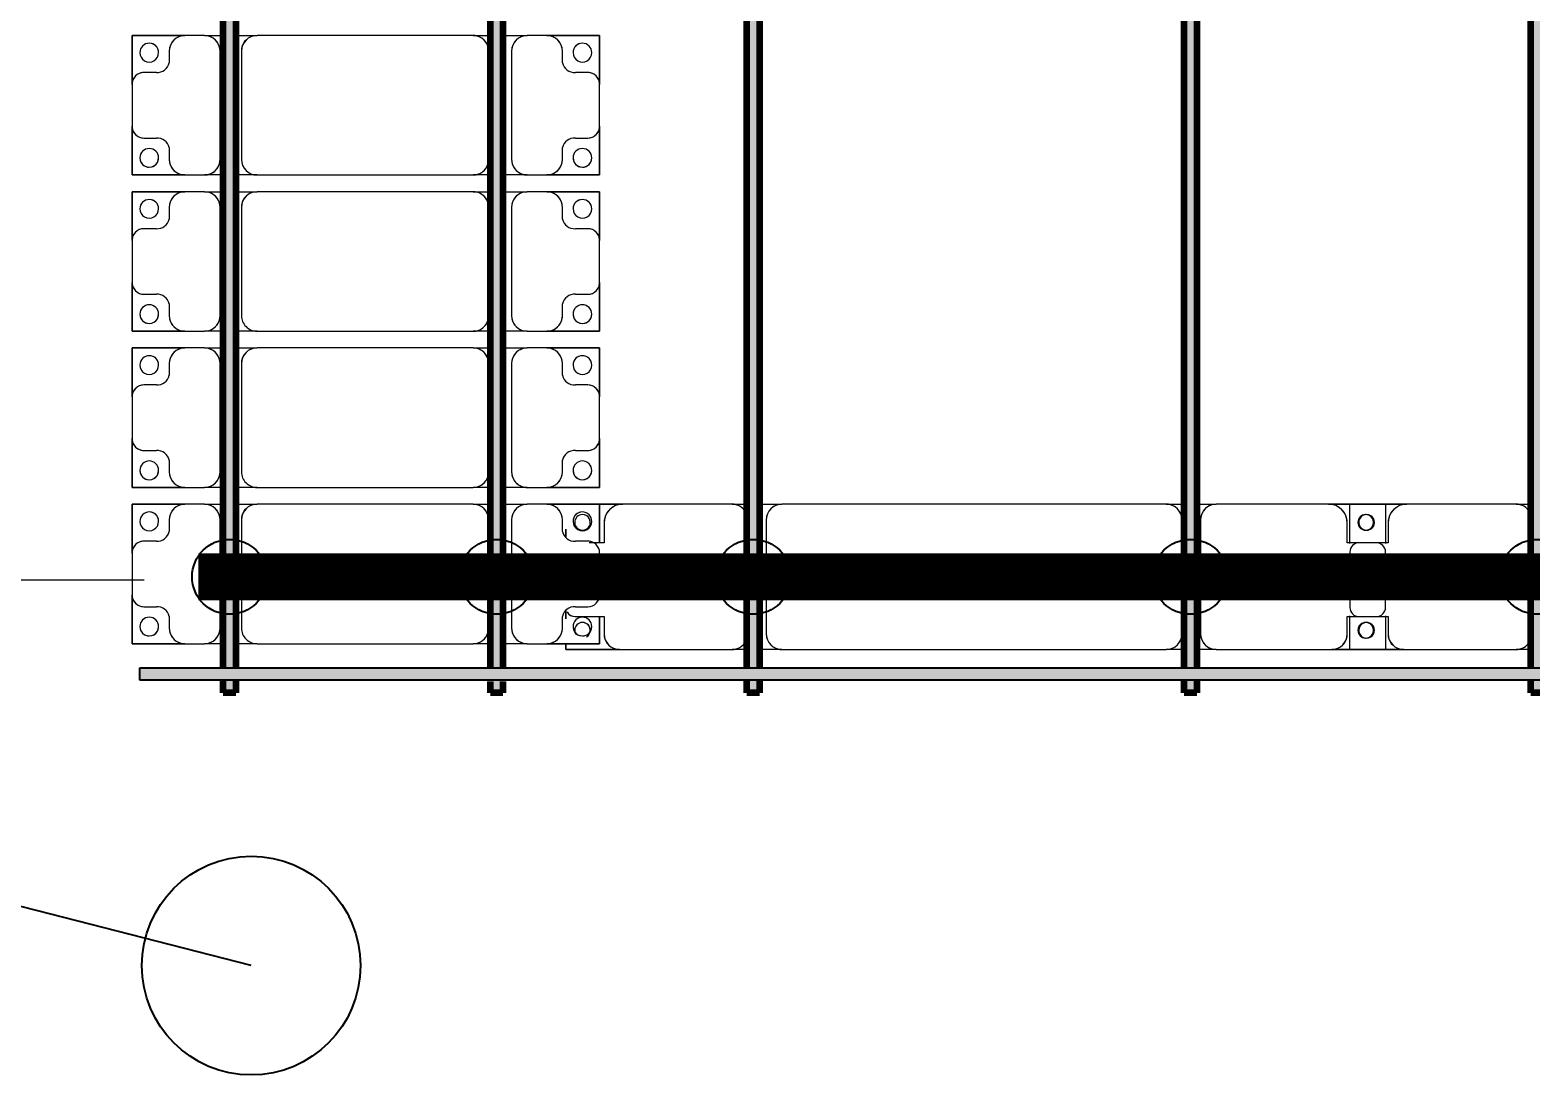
# Model space of a CAD drawing. Header units: millimetres. Extents: x -268744 to 115753, y -96240 to -10461.
# Drawn here: x -257059 to -252254, y -71910 to -68566 of the extents above; entities that cross this region are included whole.
import ezdxf

# ---------------------------------------------------------------- set-up
doc = ezdxf.new("R2010")
doc.units = ezdxf.units.MM
for name, color, linetype, lineweight in [('A-ANNO-DIMS', 211, 'Continuous', 9), ('A-ANNO-DIMS-900', 211, 'Continuous', 9), ('A-GENM', 13, 'Continuous', 9), ('S-BEAM', 12, 'Continuous', 9)]:
    doc.layers.add(name, color=color, linetype=linetype, lineweight=lineweight)
for name, color, linetype in [('GC-BICH NEO', 6, 'Continuous'), ('GC-DAY NEO', 5, 'Continuous'), ('GC-HOP 40x60 GIA CUONG', 1, 'Continuous')]:
    doc.layers.add(name, color=color, linetype=linetype)
doc.styles.add('Trebuchet MS', font='trebuc.ttf', dxfattribs={"width": 0.8, "height": 2700})
doc.dimstyles.new('Arc_Length_-_3mm_Trebuchet_MS', dxfattribs={"dimscale": 304.8, "dimtxt": 2783.567448, "dimasz": 2.952756, "dimexe": 4.429134, "dimexo": 4.429134, "dimgap": 0.885827, "dimtad": 1, "dimdec": 0, "dimrnd": 10, "dimzin": 0, "dimdsep": 46, "dimtxsty": 'Trebuchet MS', "dimblk1": 'OBLIQUE', "dimblk2": 'OBLIQUE', "dimsah": 1, "dimcen": 0.09, "dimdle": 2.952756, "dimazin": 0, "dimtfac": 1, "dimtdec": 4, "dimtix": 1, "dimtmove": 0, "dimatfit": 3, "dimfxl": 1, "dimtvp": 1, "dimtolj": 1, "dimtzin": 0, "dimarcsym": 2})

# ---------------------------------------------------------------- blocks, each defined once
blk = doc.blocks.new('Dai phaodi lai - DẢI PHAO ĐI LẠI-102111-KHUNG KẾT CẤU BÈ PIN 1')
at = {"layer": 'A-GENM', "color": 7}
for p, q in [((48276.8, 748.4), (48433.1, 748.4)), ((48276.8, 579.3), (48276.8, 748.4)), ((48276.8, 748.4), (48276.8, 579.3)), ((48433.1, 748.4), (48276.8, 748.4)), ((48566.9, 748.4), (48433.1, 748.4)), ((48566.9, 748.4), (48723.2, 748.4)), ((48723.2, 748.4), (48566.9, 748.4)), ((48723.2, 748.4), (48723.2, 579.3)), ((48723.2, 579.3), (48723.2, 748.4)), ((48776.8, 748.4), (48933.1, 748.4)), ((48776.8, 579.3), (48776.8, 748.4)), ((48776.8, 748.4), (48776.8, 579.3)), ((48933.1, 748.4), (48776.8, 748.4)), ((49066.9, 748.4), (48933.1, 748.4)), ((49066.9, 748.4), (49223.2, 748.4)), ((49223.2, 748.4), (49066.9, 748.4)), ((49223.2, 748.4), (49223.2, 579.3)), ((49223.2, 579.3), (49223.2, 748.4)), ((49276.8, 748.4), (49433.1, 748.4)), ((49276.8, 579.3), (49276.8, 748.4)), ((49276.8, 748.4), (49276.8, 579.3)), ((49433.1, 748.4), (49276.8, 748.4)), ((49566.9, 748.4), (49433.1, 748.4)), ((49566.9, 748.4), (49723.2, 748.4)), ((49723.2, 748.4), (49566.9, 748.4)), ((49723.2, 748.4), (49723.2, 579.3)), ((49723.2, 579.3), (49723.2, 748.4)), ((49776.8, 748.4), (49900.1, 748.4)), ((49776.8, 579.3), (49776.8, 748.4)), ((49776.8, 748.4), (49776.8, 579.3)), ((49900.1, 748.4), (49776.8, 748.4)), ((50066.9, 748.4), (49933.1, 748.4)), ((50136.6, 748.4), (50223.2, 748.4)), ((50223.2, 748.4), (50136.6, 748.4)), ((50223.2, 748.4), (50223.2, 579.3)), ((50223.2, 579.3), (50223.2, 748.4)), ((48395.1, 710.4), (48395.1, 670.7)), ((48604.9, 670.7), (48604.9, 710.4)), ((48895.1, 710.4), (48895.1, 670.7)), ((49104.9, 670.7), (49104.9, 710.4)), ((49395.1, 710.4), (49395.1, 670.7)), ((49604.9, 670.7), (49604.9, 710.4)), ((49895.1, 710.4), (49895.1, 670.7)), ((50104.9, 670.7), (50104.9, 710.4)), ((48364.3, 629.3), (48326.8, 629.3)), ((48673.2, 629.3), (48635.7, 629.3)), ((48864.3, 629.3), (48826.8, 629.3)), ((49173.2, 629.3), (49135.7, 629.3)), ((49364.3, 629.3), (49326.8, 629.3)), ((49673.2, 629.3), (49635.7, 629.3)), ((49864.3, 629.3), (49826.8, 629.3)), ((50173.2, 629.3), (50135.7, 629.3)), ((48276.8, 579.3), (48276.8, 516.7)), ((48723.2, 516.7), (48723.2, 579.3)), ((48776.8, 579.3), (48776.8, 516.7)), ((49223.2, 516.7), (49223.2, 579.3)), ((49276.8, 579.3), (49276.8, 516.7)), ((49723.2, 516.7), (49723.2, 579.3)), ((49776.8, 579.3), (49776.8, 516.7)), ((50223.2, 516.7), (50223.2, 579.3)), ((48276.8, 438.7), (48276.8, 516.7)), ((48276.8, 438.7), (48276.8, 516.7)), ((48723.2, 516.7), (48723.2, 438.7)), ((48723.2, 516.7), (48723.2, 438.7)), ((48776.8, 438.7), (48776.8, 516.7)), ((48776.8, 438.7), (48776.8, 516.7)), ((49223.2, 516.7), (49223.2, 438.7)), ((49223.2, 516.7), (49223.2, 438.7)), ((49276.8, 438.7), (49276.8, 516.7)), ((49276.8, 438.7), (49276.8, 516.7)), ((49723.2, 516.7), (49723.2, 438.7)), ((49723.2, 516.7), (49723.2, 438.7)), ((49776.8, 438.7), (49776.8, 516.7)), ((49776.8, 438.7), (49776.8, 516.7)), ((50223.2, 516.7), (50223.2, 438.7)), ((50223.2, 516.7), (50223.2, 438.7)), ((48326.8, 466.7), (48673.2, 466.7)), ((48826.8, 466.7), (49173.2, 466.7)), ((49326.8, 466.7), (49673.2, 466.7)), ((49826.8, 466.7), (50173.2, 466.7)), ((48276.8, 343.3), (48276.8, 398.7)), ((48276.8, 343.3), (48276.8, 398.7)), ((48673.2, 393.3), (48326.8, 393.3)), ((48723.2, 398.7), (48723.2, 343.3)), ((48723.2, 398.7), (48723.2, 343.3)), ((48776.8, 343.3), (48776.8, 398.7)), ((48776.8, 343.3), (48776.8, 398.7)), ((49173.2, 393.3), (48826.8, 393.3)), ((49223.2, 398.7), (49223.2, 343.3)), ((49223.2, 398.7), (49223.2, 343.3)), ((49276.8, 343.3), (49276.8, 398.7)), ((49276.8, 343.3), (49276.8, 398.7)), ((49673.2, 393.3), (49326.8, 393.3)), ((49723.2, 398.7), (49723.2, 343.3)), ((49723.2, 398.7), (49723.2, 343.3)), ((49776.8, 343.3), (49776.8, 398.7)), ((49776.8, 343.3), (49776.8, 398.7)), ((50173.2, 393.3), (49826.8, 393.3)), ((50223.2, 398.7), (50223.2, 343.3)), ((50223.2, 398.7), (50223.2, 343.3)), ((48276.8, 343.3), (48276.8, -348.3)), ((48723.2, -348.3), (48723.2, 343.3)), ((48776.8, 343.3), (48776.8, -348.3)), ((49223.2, -348.3), (49223.2, 343.3)), ((49276.8, 343.3), (49276.8, -348.3)), ((49723.2, -348.3), (49723.2, 343.3)), ((49776.8, 343.3), (49776.8, -348.3)), ((50223.2, -348.3), (50223.2, 343.3)), ((48276.8, -416.3), (48276.8, -348.3)), ((48276.8, -416.3), (48276.8, -348.3)), ((48723.2, -348.3), (48723.2, -416.3)), ((48723.2, -348.3), (48723.2, -416.3)), ((48776.8, -416.3), (48776.8, -348.3)), ((48776.8, -416.3), (48776.8, -348.3)), ((49223.2, -348.3), (49223.2, -416.3)), ((49223.2, -348.3), (49223.2, -416.3)), ((49276.8, -416.3), (49276.8, -348.3)), ((49276.8, -416.3), (49276.8, -348.3)), ((49723.2, -348.3), (49723.2, -416.3)), ((49723.2, -348.3), (49723.2, -416.3)), ((49776.8, -416.3), (49776.8, -348.3)), ((49776.8, -416.3), (49776.8, -348.3)), ((50223.2, -348.3), (50223.2, -416.3)), ((50223.2, -348.3), (50223.2, -416.3)), ((48326.8, -398.3), (48673.2, -398.3)), ((48826.8, -398.3), (49173.2, -398.3)), ((49326.8, -398.3), (49673.2, -398.3)), ((49826.8, -398.3), (50173.2, -398.3)), ((48276.8, -516.7), (48276.8, -456.3)), ((48276.8, -516.7), (48276.8, -456.3)), ((48673.2, -466.7), (48326.8, -466.7)), ((48723.2, -456.3), (48723.2, -516.7)), ((48723.2, -456.3), (48723.2, -516.7)), ((48776.8, -516.7), (48776.8, -456.3)), ((48776.8, -516.7), (48776.8, -456.3)), ((49173.2, -466.7), (48826.8, -466.7)), ((49223.2, -456.3), (49223.2, -516.7)), ((49223.2, -456.3), (49223.2, -516.7)), ((49276.8, -516.7), (49276.8, -456.3)), ((49276.8, -516.7), (49276.8, -456.3)), ((49673.2, -466.7), (49326.8, -466.7)), ((49723.2, -456.3), (49723.2, -516.7)), ((49723.2, -456.3), (49723.2, -516.7)), ((49776.8, -516.7), (49776.8, -456.3)), ((49776.8, -516.7), (49776.8, -456.3)), ((50173.2, -466.7), (49826.8, -466.7)), ((50223.2, -456.3), (50223.2, -516.7)), ((50223.2, -456.3), (50223.2, -516.7)), ((48276.8, -516.7), (48276.8, -579.3)), ((48723.2, -579.3), (48723.2, -516.7)), ((48776.8, -516.7), (48776.8, -579.3)), ((49223.2, -579.3), (49223.2, -516.7)), ((49276.8, -516.7), (49276.8, -579.3)), ((49723.2, -579.3), (49723.2, -516.7)), ((49776.8, -516.7), (49776.8, -579.3)), ((50223.2, -579.3), (50223.2, -516.7)), ((48276.8, -748.4), (48276.8, -579.3)), ((48276.8, -579.3), (48276.8, -748.4)), ((48723.2, -579.3), (48723.2, -748.4)), ((48723.2, -748.4), (48723.2, -579.3)), ((48776.8, -748.4), (48776.8, -579.3)), ((48776.8, -579.3), (48776.8, -748.4)), ((49223.2, -579.3), (49223.2, -748.4)), ((49223.2, -748.4), (49223.2, -579.3)), ((49276.8, -748.4), (49276.8, -579.3)), ((49276.8, -579.3), (49276.8, -748.4)), ((49723.2, -579.3), (49723.2, -748.4)), ((49723.2, -748.4), (49723.2, -579.3)), ((49776.8, -748.4), (49776.8, -579.3)), ((49776.8, -579.3), (49776.8, -748.4)), ((50223.2, -579.3), (50223.2, -748.4)), ((50223.2, -748.4), (50223.2, -579.3)), ((48326.8, -629.3), (48364.3, -629.3)), ((48395.1, -670.7), (48395.1, -710.4)), ((48604.9, -710.4), (48604.9, -670.7)), ((48635.7, -629.3), (48673.2, -629.3)), ((48826.8, -629.3), (48864.3, -629.3)), ((48895.1, -670.7), (48895.1, -710.4)), ((49104.9, -710.4), (49104.9, -670.7)), ((49135.7, -629.3), (49173.2, -629.3)), ((49326.8, -629.3), (49364.3, -629.3)), ((49395.1, -670.7), (49395.1, -710.4)), ((49604.9, -710.4), (49604.9, -670.7)), ((49635.7, -629.3), (49673.2, -629.3)), ((49826.8, -629.3), (49864.3, -629.3)), ((49895.1, -670.7), (49895.1, -710.4)), ((50104.9, -710.4), (50104.9, -670.7)), ((50135.7, -629.3), (50173.2, -629.3)), ((48433.1, -748.4), (48276.8, -748.4)), ((48276.8, -748.4), (48433.1, -748.4)), ((48433.1, -748.4), (48566.9, -748.4)), ((48723.2, -748.4), (48566.9, -748.4)), ((48566.9, -748.4), (48723.2, -748.4)), ((48933.1, -748.4), (48776.8, -748.4)), ((48776.8, -748.4), (48933.1, -748.4)), ((48933.1, -748.4), (49066.9, -748.4)), ((49223.2, -748.4), (49066.9, -748.4)), ((49066.9, -748.4), (49223.2, -748.4)), ((49433.1, -748.4), (49276.8, -748.4)), ((49276.8, -748.4), (49433.1, -748.4)), ((49433.1, -748.4), (49566.9, -748.4)), ((49723.2, -748.4), (49566.9, -748.4)), ((49566.9, -748.4), (49723.2, -748.4)), ((49933.1, -748.4), (49776.8, -748.4)), ((49776.8, -748.4), (49933.1, -748.4)), ((49933.1, -748.4), (50066.9, -748.4)), ((50223.2, -748.4), (50066.9, -748.4)), ((50066.9, -748.4), (50223.2, -748.4))]:
    blk.add_line(p, q, dxfattribs=at)
for centre, radius, start, end in [((48331.6, 693.3), 30, 90, 270), ((48331.6, 693.3), 30, 90, 180), ((48331.6, 693.3), 30, 270, 90), ((48331.6, 693.3), 30, 270, 90), ((48433.1, 710.4), 38, 90, 180), ((48433.1, 710.4), 38, 90, 180), ((48433.1, 710.4), 38, 120, 180), ((48433.1, 710.4), 38, 120, 180), ((48433.1, 710.4), 38, 90, 105), ((48433.1, 710.4), 38, 90, 105), ((48566.9, 710.4), 38, 0, 90), ((48566.9, 710.4), 38, 75, 90), ((48566.9, 710.4), 38, 0, 90), ((48566.9, 710.4), 38, 75, 90), ((48566.9, 710.4), 38, 0, 60), ((48566.9, 710.4), 38, 0, 60), ((48668.4, 693.3), 30, 90, 270), ((48668.4, 693.3), 30, 90, 270), ((48668.4, 693.3), 30, 270, 90), ((48668.4, 693.3), 30, 0, 90), ((48831.6, 693.3), 30, 90, 270), ((48831.6, 693.3), 30, 90, 180), ((48831.6, 693.3), 30, 270, 90), ((48831.6, 693.3), 30, 270, 90), ((48933.1, 710.4), 38, 90, 180), ((48933.1, 710.4), 38, 90, 180), ((48933.1, 710.4), 38, 120, 180), ((48933.1, 710.4), 38, 120, 180), ((48933.1, 710.4), 38, 90, 105), ((48933.1, 710.4), 38, 90, 105), ((49066.9, 710.4), 38, 0, 90), ((49066.9, 710.4), 38, 75, 90), ((49066.9, 710.4), 38, 0, 90), ((49066.9, 710.4), 38, 75, 90), ((49066.9, 710.4), 38, 0, 60), ((49066.9, 710.4), 38, 0, 60), ((49168.4, 693.3), 30, 90, 270), ((49168.4, 693.3), 30, 90, 270), ((49168.4, 693.3), 30, 270, 90), ((49168.4, 693.3), 30, 0, 90), ((49331.6, 693.3), 30, 90, 270), ((49331.6, 693.3), 30, 90, 180), ((49331.6, 693.3), 30, 270, 90), ((49331.6, 693.3), 30, 270, 90), ((49433.1, 710.4), 38, 90, 180), ((49433.1, 710.4), 38, 90, 180), ((49433.1, 710.4), 38, 120, 180), ((49433.1, 710.4), 38, 120, 180), ((49433.1, 710.4), 38, 90, 105), ((49433.1, 710.4), 38, 90, 105), ((49566.9, 710.4), 38, 0, 90), ((49566.9, 710.4), 38, 75, 90), ((49566.9, 710.4), 38, 0, 90), ((49566.9, 710.4), 38, 75, 90), ((49566.9, 710.4), 38, 0, 60), ((49566.9, 710.4), 38, 0, 60), ((49668.4, 693.3), 30, 90, 270), ((49668.4, 693.3), 30, 90, 270), ((49668.4, 693.3), 30, 270, 90), ((49668.4, 693.3), 30, 0, 90), ((49831.6, 693.3), 30, 90, 270), ((49831.6, 693.3), 30, 90, 180), ((49831.6, 693.3), 30, 270, 90), ((49831.6, 693.3), 30, 270, 90), ((49933.1, 710.4), 38, 90, 180), ((49933.1, 710.4), 38, 150, 180), ((49933.1, 710.4), 38, 150, 180), ((50066.9, 710.4), 38, 0, 90), ((50168.4, 693.3), 30, 90, 270), ((50168.4, 693.3), 30, 90, 270), ((50168.4, 693.3), 30, 270, 90), ((50168.4, 693.3), 30, 0, 90), ((48331.6, 693.3), 30, 195, 270), ((48668.4, 693.3), 30, 270, 345), ((48831.6, 693.3), 30, 195, 270), ((49168.4, 693.3), 30, 270, 345), ((49331.6, 693.3), 30, 195, 270), ((49668.4, 693.3), 30, 270, 345), ((49831.6, 693.3), 30, 195, 270), ((50168.4, 693.3), 30, 270, 345), ((48326.8, 579.3), 50, 90, 180), ((48326.8, 579.3), 50, 90, 165), ((48355.2, 668.2), 40, 283.1885, 3.5081), ((48644.8, 668.2), 40, 176.4919, 256.8115), ((48673.2, 579.3), 50, 0, 90), ((48673.2, 579.3), 50, 15, 90), ((48826.8, 579.3), 50, 90, 180), ((48826.8, 579.3), 50, 90, 165), ((48855.2, 668.2), 40, 283.1885, 3.5081), ((49144.8, 668.2), 40, 176.4919, 256.8115), ((49173.2, 579.3), 50, 360, 90), ((49173.2, 579.3), 50, 15, 90), ((49326.8, 579.3), 50, 90, 180), ((49326.8, 579.3), 50, 90, 165), ((49355.2, 668.2), 40, 283.1885, 3.5081), ((49644.8, 668.2), 40, 176.4919, 256.8115), ((49673.2, 579.3), 50, 0, 90), ((49673.2, 579.3), 50, 15, 90), ((49826.8, 579.3), 50, 90, 180), ((49826.8, 579.3), 50, 90, 165), ((49855.2, 668.2), 40, 283.1885, 3.5081), ((50144.8, 668.2), 40, 176.4919, 256.8115), ((50173.2, 579.3), 50, 0, 90), ((50173.2, 579.3), 50, 15, 90), ((48326.8, 516.7), 50, 180, 270), ((48326.8, 516.7), 50, 195, 270), ((48673.2, 516.7), 50, 270, 0), ((48673.2, 516.7), 50, 270, 345), ((48826.8, 516.7), 50, 180, 270), ((48826.8, 516.7), 50, 195, 270), ((49173.2, 516.7), 50, 270, 360), ((49173.2, 516.7), 50, 270, 345), ((49326.8, 516.7), 50, 180, 270), ((49326.8, 516.7), 50, 195, 270), ((49673.2, 516.7), 50, 270, 0), ((49673.2, 516.7), 50, 270, 345), ((49826.8, 516.7), 50, 180, 270), ((49826.8, 516.7), 50, 195, 270), ((50173.2, 516.7), 50, 270, 0), ((50173.2, 516.7), 50, 270, 345), ((48326.8, 343.3), 50, 90, 180), ((48326.8, 343.3), 50, 105, 135), ((48673.2, 343.3), 50, 360, 90), ((48673.2, 343.3), 50, 360, 75), ((48826.8, 343.3), 50, 90, 180), ((48826.8, 343.3), 50, 105, 135), ((49173.2, 343.3), 50, 360, 90), ((49173.2, 343.3), 50, 360, 75), ((49326.8, 343.3), 50, 90, 180), ((49326.8, 343.3), 50, 105, 135), ((49673.2, 343.3), 50, 0, 90), ((49673.2, 343.3), 50, 0, 75), ((49826.8, 343.3), 50, 90, 180), ((49826.8, 343.3), 50, 105, 135), ((50173.2, 343.3), 50, 360, 90), ((50173.2, 343.3), 50, 360, 75), ((48326.8, 343.3), 50, 150, 180), ((48826.8, 343.3), 50, 150, 180), ((49326.8, 343.3), 50, 150, 180), ((49826.8, 343.3), 50, 150, 180), ((48326.8, -348.3), 50, 180, 270), ((48326.8, -348.3), 50, 195, 270), ((48673.2, -348.3), 50, 270, 360), ((48673.2, -348.3), 50, 270, 360), ((48826.8, -348.3), 50, 180, 270), ((48826.8, -348.3), 50, 195, 270), ((49173.2, -348.3), 50, 270, 0), ((49173.2, -348.3), 50, 270, 0), ((49326.8, -348.3), 50, 180, 270), ((49326.8, -348.3), 50, 195, 270), ((49673.2, -348.3), 50, 270, 0), ((49673.2, -348.3), 50, 270, 0), ((49826.8, -348.3), 50, 180, 270), ((49826.8, -348.3), 50, 195, 270), ((50173.2, -348.3), 50, 270, 0), ((50173.2, -348.3), 50, 270, 0), ((48326.8, -516.7), 50, 90, 180), ((48326.8, -516.7), 50, 90, 165), ((48673.2, -516.7), 50, 360, 90), ((48673.2, -516.7), 50, 15, 90), ((48826.8, -516.7), 50, 90, 180), ((48826.8, -516.7), 50, 90, 165), ((49173.2, -516.7), 50, 0, 90), ((49173.2, -516.7), 50, 15, 90), ((49326.8, -516.7), 50, 90, 180), ((49326.8, -516.7), 50, 90, 165), ((49673.2, -516.7), 50, 0, 90), ((49673.2, -516.7), 50, 15, 90), ((49826.8, -516.7), 50, 90, 180), ((49826.8, -516.7), 50, 90, 165), ((50173.2, -516.7), 50, 0, 90), ((50173.2, -516.7), 50, 15, 90), ((48326.8, -579.3), 50, 180, 270), ((48326.8, -579.3), 50, 195, 270), ((48673.2, -579.3), 50, 270, 360), ((48673.2, -579.3), 50, 270, 345), ((48826.8, -579.3), 50, 180, 270), ((48826.8, -579.3), 50, 195, 270), ((49173.2, -579.3), 50, 270, 360), ((49173.2, -579.3), 50, 270, 345), ((49326.8, -579.3), 50, 180, 270), ((49326.8, -579.3), 50, 195, 270), ((49673.2, -579.3), 50, 270, 360), ((49673.2, -579.3), 50, 270, 345), ((49826.8, -579.3), 50, 180, 270), ((49826.8, -579.3), 50, 195, 270), ((50173.2, -579.3), 50, 270, 0), ((50173.2, -579.3), 50, 270, 345), ((48331.6, -693.3), 30, 90, 270), ((48331.6, -693.3), 30, 90, 165), ((48331.6, -693.3), 30, 270, 90), ((48331.6, -693.3), 30, 270, 90), ((48355.2, -668.2), 40, 356.4919, 76.8115), ((48644.8, -668.2), 40, 103.1885, 183.5081), ((48668.4, -693.3), 30, 90, 270), ((48668.4, -693.3), 30, 90, 270), ((48668.4, -693.3), 30, 270, 90), ((48668.4, -693.3), 30, 15, 90), ((48831.6, -693.3), 30, 90, 270), ((48831.6, -693.3), 30, 90, 165), ((48831.6, -693.3), 30, 270, 90), ((48831.6, -693.3), 30, 270, 90), ((48855.2, -668.2), 40, 356.4919, 76.8115), ((49144.8, -668.2), 40, 103.1885, 183.5081), ((49168.4, -693.3), 30, 90, 270), ((49168.4, -693.3), 30, 90, 270), ((49168.4, -693.3), 30, 270, 90), ((49168.4, -693.3), 30, 15, 90), ((49331.6, -693.3), 30, 90, 270), ((49331.6, -693.3), 30, 90, 165), ((49331.6, -693.3), 30, 270, 90), ((49331.6, -693.3), 30, 270, 90), ((49355.2, -668.2), 40, 356.4919, 76.8115), ((49644.8, -668.2), 40, 103.1885, 183.5081), ((49668.4, -693.3), 30, 90, 270), ((49668.4, -693.3), 30, 90, 270), ((49668.4, -693.3), 30, 270, 90), ((49668.4, -693.3), 30, 15, 90), ((49831.6, -693.3), 30, 90, 270), ((49831.6, -693.3), 30, 90, 165), ((49831.6, -693.3), 30, 270, 90), ((49831.6, -693.3), 30, 270, 90), ((49855.2, -668.2), 40, 356.4919, 76.8115), ((50144.8, -668.2), 40, 103.1885, 183.5081), ((50168.4, -693.3), 30, 90, 270), ((50168.4, -693.3), 30, 90, 270), ((50168.4, -693.3), 30, 270, 90), ((50168.4, -693.3), 30, 15, 90), ((48331.6, -693.3), 30, 180, 270), ((48433.1, -710.4), 38, 180, 270), ((48433.1, -710.4), 38, 180, 240), ((48433.1, -710.4), 38, 180, 270), ((48433.1, -710.4), 38, 180, 240), ((48566.9, -710.4), 38, 270, 0), ((48566.9, -710.4), 38, 270, 0), ((48566.9, -710.4), 38, 300, 0), ((48566.9, -710.4), 38, 300, 0), ((48668.4, -693.3), 30, 270, 0), ((48831.6, -693.3), 30, 180, 270), ((48933.1, -710.4), 38, 180, 270), ((48933.1, -710.4), 38, 180, 240), ((48933.1, -710.4), 38, 180, 270), ((48933.1, -710.4), 38, 180, 240), ((49066.9, -710.4), 38, 270, 0), ((49066.9, -710.4), 38, 270, 0), ((49066.9, -710.4), 38, 300, 0), ((49066.9, -710.4), 38, 300, 0), ((49168.4, -693.3), 30, 270, 360), ((49331.6, -693.3), 30, 180, 270), ((49433.1, -710.4), 38, 180, 270), ((49433.1, -710.4), 38, 180, 240), ((49433.1, -710.4), 38, 180, 270), ((49433.1, -710.4), 38, 180, 240), ((49566.9, -710.4), 38, 270, 0), ((49566.9, -710.4), 38, 270, 0), ((49566.9, -710.4), 38, 300, 0), ((49566.9, -710.4), 38, 300, 0), ((49668.4, -693.3), 30, 270, 0), ((49831.6, -693.3), 30, 180, 270), ((49933.1, -710.4), 38, 180, 270), ((49933.1, -710.4), 38, 180, 240), ((49933.1, -710.4), 38, 180, 270), ((49933.1, -710.4), 38, 180, 240), ((50066.9, -710.4), 38, 270, 0), ((50066.9, -710.4), 38, 270, 0), ((50066.9, -710.4), 38, 300, 0), ((50066.9, -710.4), 38, 300, 0), ((50168.4, -693.3), 30, 270, 0), ((48433.1, -710.4), 38, 255, 270), ((48433.1, -710.4), 38, 255, 270), ((48566.9, -710.4), 38, 270, 285), ((48566.9, -710.4), 38, 270, 285), ((48933.1, -710.4), 38, 255, 270), ((48933.1, -710.4), 38, 255, 270), ((49066.9, -710.4), 38, 270, 285), ((49066.9, -710.4), 38, 270, 285), ((49433.1, -710.4), 38, 255, 270), ((49433.1, -710.4), 38, 255, 270), ((49566.9, -710.4), 38, 270, 285), ((49566.9, -710.4), 38, 270, 285), ((49933.1, -710.4), 38, 255, 270), ((49933.1, -710.4), 38, 255, 270), ((50066.9, -710.4), 38, 270, 285), ((50066.9, -710.4), 38, 270, 285)]:
    blk.add_arc(centre, radius, start, end, dxfattribs=at)
blk = doc.blocks.new('Dai phao do pin - DẢI PHAO ĐỠ PIN-101342-KHUNG KẾT CẤU BÈ PIN 1')
at = {"layer": 'A-GENM', "color": 7}
for p, q in [((-1312.2, 241.6), (-1129.7, 241.6)), ((-1129.7, 241.6), (-1312.2, 241.6)), ((-779.7, 241.6), (-1129.7, 241.6)), ((-779.7, 241.6), (-732.4, 241.6)), ((-779.7, 241.6), (-732.4, 241.6)), ((-692.4, 241.6), (-620.3, 241.6)), ((-692.4, 241.6), (-620.3, 241.6)), ((610.3, 241.6), (-620.3, 241.6)), ((610.3, 241.6), (667.6, 241.6)), ((610.3, 241.6), (667.6, 241.6)), ((707.6, 241.6), (769.7, 241.6)), ((707.6, 241.6), (769.7, 241.6)), ((1129.7, 241.6), (769.7, 241.6)), ((1129.7, 241.6), (1312.2, 241.6)), ((1312.2, 241.6), (1129.7, 241.6)), ((1197.8, 241.6), (1380.3, 241.6)), ((1197.8, 116.2), (1197.8, 241.6)), ((1380.3, 241.6), (1197.8, 241.6)), ((1312.2, 241.6), (1312.2, 116.2)), ((1730.3, 241.6), (1380.3, 241.6)), ((1730.3, 241.6), (1777.6, 241.6)), ((1730.3, 241.6), (1777.6, 241.6)), ((-1312.2, 135.7), (-1312.2, 161.7)), ((-1312.2, 161.7), (-1312.2, 135.7)), ((-1189.7, 181.6), (-1189.7, 118.2)), ((-670.3, 191.6), (-670.3, -173.4)), ((660.3, -173.4), (660.3, 191.6)), ((719.7, 191.6), (719.7, -173.4)), ((1189.7, 118.2), (1189.7, 181.6)), ((1320.3, 181.6), (1320.3, 118.2)), ((-1189.7, 118.2), (-1236.8, 118.2)), ((1282.2, 118.2), (1189.7, 118.2)), ((1320.3, 118.2), (1227.8, 118.2)), ((1197.8, 88.2), (1197.8, -88.2)), ((1312.2, -88.2), (1312.2, 88.2)), ((-1312.2, -125.1), (-1312.2, -98.4)), ((-1312.2, -98.4), (-1312.2, -125.1)), ((-1282.2, -118.2), (-1189.7, -118.2)), ((-1189.7, -118.2), (-1189.7, -173.4)), ((1189.7, -173.4), (1189.7, -118.2)), ((1189.7, -118.2), (1282.2, -118.2)), ((1197.8, -223.4), (1197.8, -116.2)), ((1227.8, -118.2), (1320.3, -118.2)), ((1312.2, -116.2), (1312.2, -223.4)), ((1320.3, -118.2), (1320.3, -173.4)), ((-1312.2, -223.4), (-1312.2, -203.7)), ((-1312.2, -203.7), (-1312.2, -223.4)), ((-1139.7, -223.4), (-1312.2, -223.4)), ((-1312.2, -223.4), (-1139.7, -223.4)), ((-1139.7, -223.4), (-779.7, -223.4)), ((-732.4, -223.4), (-779.7, -223.4)), ((-732.4, -223.4), (-779.7, -223.4)), ((-620.3, -223.4), (-692.4, -223.4)), ((-620.3, -223.4), (-692.4, -223.4)), ((-620.3, -223.4), (610.3, -223.4)), ((667.6, -223.4), (610.3, -223.4)), ((667.6, -223.4), (610.3, -223.4)), ((769.7, -223.4), (707.6, -223.4)), ((769.7, -223.4), (707.6, -223.4)), ((769.7, -223.4), (1139.7, -223.4)), ((1312.2, -223.4), (1139.7, -223.4)), ((1139.7, -223.4), (1312.2, -223.4)), ((1370.3, -223.4), (1197.8, -223.4)), ((1197.8, -223.4), (1370.3, -223.4)), ((1370.3, -223.4), (1730.3, -223.4)), ((1777.6, -223.4), (1730.3, -223.4)), ((1777.6, -223.4), (1730.3, -223.4))]:
    blk.add_line(p, q, dxfattribs=at)
for centre, radius, start, end in [((-1129.7, 181.6), 60, 90, 180), ((-779.7, 191.6), 50, 30, 90), ((-620.3, 191.6), 50, 90, 180), ((610.3, 191.6), 50, 360, 90), ((610.3, 191.6), 50, 60, 90), ((769.7, 191.6), 50, 90, 180), ((1129.7, 181.6), 60, 360, 90), ((1380.3, 181.6), 60, 90, 180), ((1730.3, 191.6), 50, 30, 90), ((-1258.6, 183.2), 25, 0, 180), ((-1258.6, 183.2), 25, 90, 180), ((-1258.6, 183.2), 25, 0, 75), ((-1129.7, 181.6), 60, 120, 180), ((-779.7, 191.6), 50, 30, 75), ((-620.3, 191.6), 50, 150, 180), ((-620.3, 191.6), 50, 105, 135), ((610.3, 191.6), 50, 15, 30), ((769.7, 191.6), 50, 105, 180), ((1129.7, 181.6), 60, 360, 60), ((1248.6, 183.2), 25, 360, 180), ((1248.6, 183.2), 25, 360, 165), ((1251.4, 183.2), 25, 0, 180), ((1251.4, 183.2), 25, 90, 180), ((1251.4, 183.2), 25, 15, 75), ((1380.3, 181.6), 60, 120, 180), ((1730.3, 191.6), 50, 30, 75), ((-1258.6, 183.2), 25, 180, 0), ((-1258.6, 183.2), 25, 180, 300), ((-1258.6, 183.2), 25, 330, 360), ((1248.6, 183.2), 25, 180, 360), ((1251.4, 183.2), 25, 180, 360), ((1251.4, 183.2), 25, 180, 300), ((1248.6, 183.2), 25, 210, 360), ((1251.4, 183.2), 25, 330, 345), ((1227.8, 88.2), 30, 90, 180), ((1282.2, 88.2), 30, 360, 90), ((1227.8, -88.2), 30, 180, 270), ((1282.2, -88.2), 30, 270, 360), ((-1282.2, -88.2), 30, 210, 270), ((-1282.2, -88.2), 30, 210, 255), ((-1282.2, -88.2), 30, 225, 255), ((-1282.2, -88.2), 30, 225, 255), ((-1258.6, -161.8), 25, 0, 180), ((-1258.6, -161.8), 25, 90, 180), ((-1258.6, -161.8), 25, 0, 75), ((1248.6, -161.8), 25, 0, 180), ((1248.6, -161.8), 25, 105, 165), ((1251.4, -161.8), 25, 0, 180), ((1251.4, -161.8), 25, 105, 180), ((1248.6, -161.8), 25, 360, 75), ((1251.4, -161.8), 25, 15, 75), ((-1258.6, -161.8), 25, 180, 210), ((-1258.6, -161.8), 25, 180, 210), ((-1258.6, -161.8), 25, 300, 0), ((-1258.6, -161.8), 25, 300, 360), ((-1139.7, -173.4), 50, 180, 270), ((-1139.7, -173.4), 50, 180, 255), ((-620.3, -173.4), 50, 180, 270), ((-620.3, -173.4), 50, 180, 210), ((610.3, -173.4), 50, 270, 360), ((610.3, -173.4), 50, 330, 360), ((769.7, -173.4), 50, 180, 270), ((769.7, -173.4), 50, 180, 255), ((1139.7, -173.4), 50, 270, 360), ((1139.7, -173.4), 50, 285, 360), ((1248.6, -161.8), 25, 180, 0), ((1248.6, -161.8), 25, 195, 0), ((1251.4, -161.8), 25, 180, 0), ((1251.4, -161.8), 25, 180, 270), ((1251.4, -161.8), 25, 285, 345), ((1370.3, -173.4), 50, 180, 270), ((1370.3, -173.4), 50, 180, 255), ((-779.7, -173.4), 50, 270, 330), ((-779.7, -173.4), 50, 285, 330), ((-620.3, -173.4), 50, 240, 270), ((610.3, -173.4), 50, 285, 300), ((1730.3, -173.4), 50, 270, 330), ((1730.3, -173.4), 50, 285, 330)]:
    blk.add_arc(centre, radius, start, end, dxfattribs=at)
blk = doc.blocks.new('Dầm C52 - Dầm C52-102502-KHUNG KẾT CẤU BÈ PIN 1')
at = {"layer": 'S-BEAM', "lineweight": 140}
h = blk.add_hatch(color=1, dxfattribs=at)
h.paths.add_polyline_path([(-25480.9, 20), (-25480.9, -20), (-25440.9, -20), (-25440.9, 20)])
h.paths.add_polyline_path([(-25400.9, 20), (-25400.9, -20), (-19440.9, -20), (-19443, 20), (-24983.5, 20)])
h.paths.add_polyline_path([(-19400.9, 20), (-19400.9, -20), (-13440.9, -20), (-13440.9, 20), (-18981.3, 20)])
h.paths.add_polyline_path([(-13400.9, -20), (-7440.9, -20), (-7440.9, 20), (-13400.9, 20)])
h.paths.add_polyline_path([(-7400.9, -20), (-1440.9, -20), (-1440.9, 20), (-7400.9, 20)])
h.paths.add_polyline_path([(-1400.9, -20), (4559.1, -20), (4559.1, 20), (-1400.9, 20)])
h.paths.add_polyline_path([(4599.1, 20), (4599.1, -20), (10559.1, -20), (10559.1, 20), (5027.2, 20)])
h.paths.add_polyline_path([(10599.1, -20), (16559.1, -20), (16559.1, 20), (10599.1, 20)])
h.paths.add_polyline_path([(16599.1, 20), (16599.1, -20), (22559.1, -20), (22559.1, 20), (17031.5, 20)])
h.paths.add_polyline_path([(22599.1, -20), (25259.1, -20), (25259.1, 20), (22599.1, 20)])
h.paths.add_polyline_path([(25299.1, -20), (25480.9, -20), (25480.9, 20), (25299.1, 20)])
at = {"layer": 'S-BEAM', "color": 1, "lineweight": 140}
for p, q in [((-25480.9, -20), (-25480.9, 20)), ((-25480.9, 20), (-25440.9, 20)), ((-25400.9, 20), (-19443, 20)), ((-25440.9, -20), (-25480.9, -20)), ((-19443, -20), (-25400.9, -20))]:
    blk.add_line(p, q, dxfattribs=at)
blk = doc.blocks.new('Dầm C52 - Dầm C52-V1-KHUNG KẾT CẤU BÈ PIN 1')
at = {"layer": 'S-BEAM', "lineweight": 140}
h = blk.add_hatch(color=1, dxfattribs=at)
h.paths.add_polyline_path([(-25480.9, 20), (-25480.9, -20), (-25440.9, -20), (-25445.2, 20)])
h.paths.add_polyline_path([(-25400.9, -20), (-19440.9, -20), (-19443, 20), (-25400.9, 20)])
h.paths.add_polyline_path([(-19400.9, 20), (-19400.9, -20), (-13440.9, -20), (-13440.9, 20), (-18981.3, 20)])
h.paths.add_polyline_path([(-13400.9, -20), (-7440.9, -20), (-7440.9, 20), (-13400.9, 20)])
h.paths.add_polyline_path([(-7400.9, 20), (-7400.9, -20), (-1440.9, -20), (-1440.9, 20), (-6977, 20)])
h.paths.add_polyline_path([(-1400.9, -20), (4559.1, -20), (4559.1, 20), (-1400.9, 20)])
h.paths.add_polyline_path([(4599.1, 20), (4599.1, -20), (10559.1, -20), (10559.1, 20), (5027.2, 20)])
h.paths.add_polyline_path([(10599.1, -20), (16559.1, -20), (16559.1, 20), (10599.1, 20)])
h.paths.add_polyline_path([(16599.1, 20), (16599.1, -20), (22559.1, -20), (22559.1, 20), (17031.5, 20)])
h.paths.add_polyline_path([(22599.1, -20), (25259.1, -20), (25259.1, 20), (22599.1, 20)])
h.paths.add_polyline_path([(25299.1, -20), (25480.9, -20), (25480.9, 20), (25299.1, 20)])
at = {"layer": 'S-BEAM', "color": 1, "lineweight": 140}
for p, q in [((-25480.9, -20), (-25480.9, 20)), ((-25480.9, 20), (-25445.2, 20)), ((-25400.9, 20), (-19443, 20)), ((-25445.2, -20), (-25480.9, -20)), ((-19443, -20), (-25400.9, -20))]:
    blk.add_line(p, q, dxfattribs=at)
blk = doc.blocks.new('Dầm C52 - Dầm C52-V2-KHUNG KẾT CẤU BÈ PIN 1')
at = {"layer": 'S-BEAM', "lineweight": 140}
h = blk.add_hatch(color=1, dxfattribs=at)
h.paths.add_polyline_path([(-25480.9, 20), (-25480.9, -20), (-25440.9, -20), (-25440.9, 20)])
h.paths.add_polyline_path([(-25400.9, 20), (-25400.9, -20), (-19440.9, -20), (-19443, 20), (-24983.5, 20)])
h.paths.add_polyline_path([(-19400.9, 20), (-19400.9, -20), (-13440.9, -20), (-13440.9, 20), (-18519.6, 20)])
h.paths.add_polyline_path([(-13400.9, -20), (-7440.9, -20), (-7440.9, 20), (-13400.9, 20)])
h.paths.add_polyline_path([(-7400.9, 20), (-7400.9, -20), (-1440.9, -20), (-1440.9, 20), (-6515.3, 20)])
h.paths.add_polyline_path([(-1400.9, 20), (-1400.9, -20), (4559.1, -20), (4559.1, 20), (-974.9, 20)])
h.paths.add_polyline_path([(4599.1, -20), (10559.1, -20), (10559.1, 20), (4599.1, 20)])
h.paths.add_polyline_path([(10599.1, -20), (16559.1, -20), (16559.1, 20), (10599.1, 20)])
h.paths.add_polyline_path([(16599.1, 20), (16599.1, -20), (22559.1, -20), (22559.1, 20), (17493.2, 20)])
h.paths.add_polyline_path([(22599.1, 20), (22599.1, -20), (25259.1, -20), (25259.1, 20), (23033.7, 20)])
h.paths.add_polyline_path([(25299.1, -20), (25480.9, -20), (25480.9, 20), (25299.1, 20)])
at = {"layer": 'S-BEAM', "color": 1, "lineweight": 140}
for p, q in [((-25480.9, -20), (-25480.9, 20)), ((-25480.9, 20), (-25440.9, 20)), ((-25400.9, 20), (-19443, 20)), ((-25440.9, -20), (-25480.9, -20)), ((-19443, -20), (-25400.9, -20))]:
    blk.add_line(p, q, dxfattribs=at)
blk = doc.blocks.new('Dầm C52 - Dầm C52-102503-KHUNG KẾT CẤU BÈ PIN 1')
at = {"layer": 'S-BEAM', "lineweight": 140}
h = blk.add_hatch(color=1, dxfattribs=at)
h.paths.add_polyline_path([(-25480.9, 20), (-25480.9, -20), (-25440.9, -20), (-25440.9, 20)])
h.paths.add_polyline_path([(-25400.9, 20), (-25400.9, -20), (-19440.9, -20), (-19443, 20), (-24983.5, 20)])
h.paths.add_polyline_path([(-19400.9, 20), (-19400.9, -20), (-13440.9, -20), (-13440.9, 20), (-17596.2, 20)])
h.paths.add_polyline_path([(-13400.9, -20), (-7440.9, -20), (-7440.9, 20), (-13400.9, 20)])
h.paths.add_polyline_path([(-7400.9, -20), (-1440.9, -20), (-1440.9, 20), (-7400.9, 20)])
h.paths.add_polyline_path([(-1400.9, -20), (4559.1, -20), (4559.1, 20), (-1400.9, 20)])
h.paths.add_polyline_path([(4599.1, -20), (10559.1, -20), (10559.1, 20), (4599.1, 20)])
h.paths.add_polyline_path([(10599.1, 20), (10599.1, -20), (16559.1, -20), (16559.1, 20), (11952.8, 20)])
h.paths.add_polyline_path([(16599.1, -20), (22559.1, -20), (22559.1, 20), (16599.1, 20)])
h.paths.add_polyline_path([(22599.1, -20), (25259.1, -20), (25259.1, 20), (22599.1, 20)])
h.paths.add_polyline_path([(25299.1, -20), (25441.8, -20), (25441.8, 20), (25299.1, 20)])
at = {"layer": 'S-BEAM', "color": 1, "lineweight": 140}
for p, q in [((-25480.9, -20), (-25480.9, 20)), ((-25480.9, 20), (-25440.9, 20)), ((-25400.9, 20), (-19443, 20)), ((-25440.9, -20), (-25480.9, -20)), ((-19443, -20), (-25400.9, -20))]:
    blk.add_line(p, q, dxfattribs=at)
blk = doc.blocks.new('Dầm C52 - Hộp 40x60-104813-KHUNG KẾT CẤU BÈ PIN 1')
at = {"layer": 'S-BEAM', "lineweight": 25}
blk.add_hatch(color=4, dxfattribs=at).paths.add_polyline_path([(-145811, -20), (145811, -20), (145811, 20), (-145811, 20)])
at = {"layer": 'S-BEAM', "color": 4, "lineweight": 25}
for p, q in [((-145811, -20), (-145811, 20)), ((-145811, 20), (145811, 20)), ((145811, -20), (-145811, -20))]:
    blk.add_line(p, q, dxfattribs=at)
blk = doc.blocks.new('be pin 1_rvt-1-KHUNG KẾT CẤU BÈ PIN 1')
at = {"layer": 'A-GENM', "lineweight": 9, "rotation": 270.0000000003262}
blk.add_blockref('Dai phaodi lai - DẢI PHAO ĐI LẠI-102111-KHUNG KẾT CẤU BÈ PIN 1', (-255984, -20306.4), dxfattribs=at)
at = {"layer": 'A-GENM', "lineweight": 9}
blk.add_blockref('Dai phao do pin - DẢI PHAO ĐỠ PIN-101342-KHUNG KẾT CẤU BÈ PIN 1', (-254031.8, -70324.7), dxfattribs=at)
at = {"layer": 'S-BEAM', "lineweight": 9, "rotation": 90.00000000032618}
for name, p in [('Dầm C52 - Dầm C52-102502-KHUNG KẾT CẤU BÈ PIN 1', (-256420.3, -45205.6)), ('Dầm C52 - Dầm C52-V1-KHUNG KẾT CẤU BÈ PIN 1', (-255565.3, -45205.6)), ('Dầm C52 - Dầm C52-V2-KHUNG KẾT CẤU BÈ PIN 1', (-254744.1, -45205.6)), ('Dầm C52 - Dầm C52-102502-KHUNG KẾT CẤU BÈ PIN 1', (-252234.1, -45205.6)), ('Dầm C52 - Dầm C52-102503-KHUNG KẾT CẤU BÈ PIN 1', (-253344.1, -45205.6))]:
    blk.add_blockref(name, p, dxfattribs=at)
at = {"layer": 'S-BEAM', "lineweight": 9}
blk.add_blockref('Dầm C52 - Hộp 40x60-104813-KHUNG KẾT CẤU BÈ PIN 1', (-110896.7, -70626.5), dxfattribs=at)
blk = doc.blocks.new('DIMBLOCK1-KHUNG KẾT CẤU BÈ PIN 1')
at = {"layer": 'A-ANNO-DIMS-900', "transparency": 16777216}
for p, q in [((-264977.8, -71224.7), (-264977.8, -19406.4)), ((-264977.8, -20306.4), (-266327.8, -20306.4)), ((-264977.8, -20306.4), (-258082.4, -20306.4)), ((-264977.8, -70324.7), (-266327.8, -70324.7)), ((-264977.8, -70324.7), (-256693.9, -70324.7))]:
    blk.add_line(p, q, dxfattribs=at)
at = {"layer": 'A-ANNO-DIMS-900', "lineweight": 70, "transparency": 16777216}
for p, q in [((-264977.8, -20306.4), (-265427.8, -19856.4)), ((-264977.8, -20306.4), (-264527.8, -20756.4)), ((-264977.8, -70324.7), (-265427.8, -69874.7)), ((-264977.8, -70324.7), (-264527.8, -70774.7))]:
    blk.add_line(p, q, dxfattribs=at)
at = {"layer": 'A-ANNO-DIMS-900', "color": 0, "transparency": 16777216, "insert": (-268702.7, -48854), "char_height": 2700, "width": 8492.24, "attachment_point": 1, "rotation": 90, "line_spacing_factor": 1.048425, "style": 'Trebuchet MS'}
blk.add_mtext('50020', dxfattribs=at)
blk = doc.blocks.new('_Oblique')
at = {"color": 0, "linetype": 'ByBlock', "lineweight": -2}
blk.add_line((-0.5, -0.5), (0.5, 0.5), dxfattribs=at)

msp = doc.modelspace()

# ---------------------------------------------------------------- linework, layer by layer
at = {"layer": 'GC-BICH NEO'}
msp.add_circle((-256351, -71559.8), 350, dxfattribs=at)
at = {"layer": 'GC-DAY NEO'}
msp.add_line((-256351, -71559.8), (-264099.4, -69569), dxfattribs=at)
at = {"layer": 'GC-HOP 40x60 GIA CUONG', "const_width": 150}
msp.add_lwpolyline([(-256520.3, -70315.6), (-241520.3, -70315.6)], dxfattribs=at)
at = {"layer": 'GC-HOP 40x60 GIA CUONG'}
for centre in [(-256420.3, -70315.6), (-255565.3, -70315.6), (-254744.1, -70315.6), (-253344.1, -70315.6), (-252234.1, -70315.6)]:
    msp.add_circle(centre, 120, dxfattribs=at)

# ---------------------------------------------------------------- block references
at = {"lineweight": 5}
msp.add_blockref('be pin 1_rvt-1-KHUNG KẾT CẤU BÈ PIN 1', (0, 0), dxfattribs=at)

# ---------------------------------------------------------------- dimensions: what is measured, and where the dimension line sits
at = {"layer": 'A-ANNO-DIMS'}
dim = msp.add_linear_dim(base=(-264977.8, -20306.4), p1=(-255343.9, -70324.7), p2=(-256732.4, -20306.4), angle=270, dimstyle='Arc_Length_-_3mm_Trebuchet_MS', override={"dimpost": '<>', "dimfxl": 50037.609472}, dxfattribs=at)
dim.commit()
dim.dimension.update_dxf_attribs({"geometry": 'DIMBLOCK1-KHUNG KẾT CẤU BÈ PIN 1', "text_midpoint": (-266621.5, -45315.6)})

doc.saveas('drawing.dxf')
